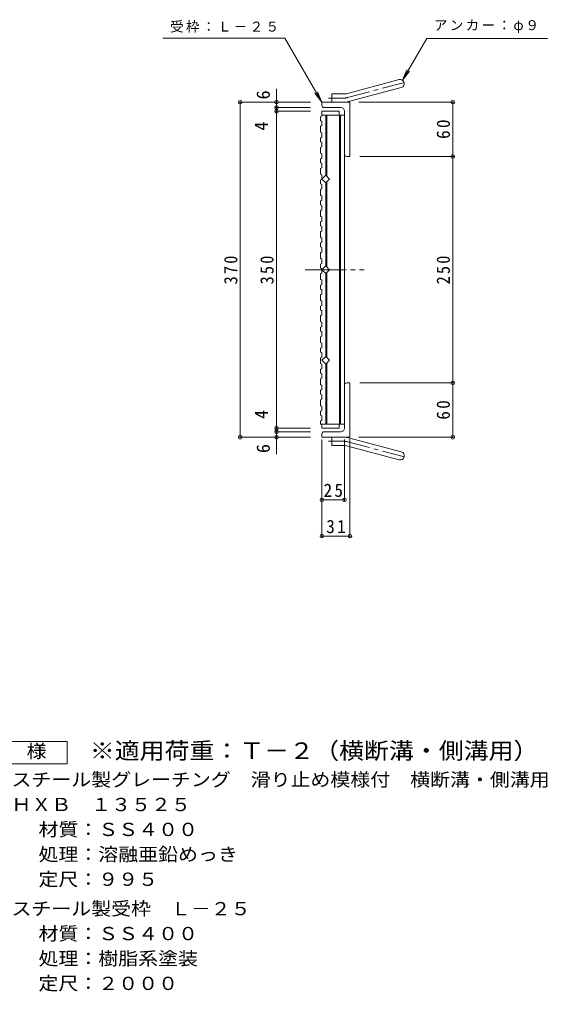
# Model space of a CAD drawing. Units: millimetres, scale not verified. Extents: x -860 to 876, y -685 to 640.
# Drawn here: x 294 to 876, y -560 to 514 of the extents above; entities that cross this region are included whole.
import ezdxf
from ezdxf.enums import TextEntityAlignment as Align

# ---------------------------------------------------------------- set-up
doc = ezdxf.new("R2010")
doc.units = ezdxf.units.MM
doc.header["$LTSCALE"] = 5
doc.header["$PDMODE"] = 32
doc.header["$PDSIZE"] = 4
doc.linetypes.add('CHAIN1', pattern=[8, 5, -1, 1, -1])
doc.linetypes.add('CHAIN2', pattern=[12, 9, -1, 1, -1])
for name, color, linetype, lineweight in [('A-1_ピット', 2, 'Continuous', 9), ('A-2_蓋', 3, 'Continuous', 9), ('A-4_寸法', 7, 'Continuous', 9), ('A-A', 3, 'Continuous', 9), ('F-5_F-5ﾚｲﾔ', 2, 'Continuous', 9)]:
    doc.layers.add(name, color=color, linetype=linetype, lineweight=lineweight)
doc.styles.add('ＭＳ ゴシック', font='')
doc.styles.get('ＭＳ ゴシック').set_extended_font_data('MS Gothic')

msp = doc.modelspace()

# ---------------------------------------------------------------- linework, layer by layer
at = {"layer": 'A-1_ピット'}
for p, q in [((654.445, 431.633), (712.636, 447.225)), ((638.301, 422.327), (638.301, 431.326)), ((652.116, 431.326), (638.301, 431.326)), ((656.774, 422.94), (714.965, 438.532)), ((627.301, 418.827), (627.301, 422.327)), ((658.301, 422.327), (627.301, 422.327)), ((658.301, 422.327), (658.301, 362.327)), ((648.301, 416.327), (629.801, 416.327)), ((652.301, 412.326), (652.301, 364.826)), ((654.801, 362.327), (658.301, 362.327)), ((652.301, 62.326), (652.301, 109.826)), ((654.801, 112.326), (658.301, 112.326)), ((658.301, 52.326), (658.301, 112.326)), ((627.301, 55.826), (627.301, 52.326)), ((648.301, 58.326), (629.801, 58.326)), ((658.301, 52.326), (627.301, 52.326)), ((638.301, 52.326), (638.301, 43.326)), ((652.116, 43.326), (638.301, 43.326)), ((654.445, 43.019), (712.636, 27.427)), ((656.774, 51.713), (714.965, 36.121))]:
    msp.add_line(p, q, dxfattribs=at)
at = {"layer": 'A-1_ピット', "linetype": 'CHAIN1'}
for p, q in [((655.61, 427.287), (720.776, 444.748)), ((652.116, 426.827), (634.496, 426.827)), ((652.116, 47.826), (634.496, 47.826)), ((655.61, 47.366), (720.776, 29.905))]:
    msp.add_line(p, q, dxfattribs=at)
at = {"layer": 'A-1_ピット'}
for centre, radius, start, end in [((713.801, 442.879), 4.5, 285.00014, 104.99991), ((652.116, 440.326), 9, 270, 285.00002), ((629.801, 418.827), 2.5, 180, 270), ((652.116, 440.326), 18, 270, 285), ((648.301, 412.326), 4, 0, 90), ((654.801, 364.826), 2.5, 180, 270), ((654.801, 109.826), 2.5, 90, 180), ((629.801, 55.826), 2.5, 90, 180), ((648.301, 62.326), 4, 270, 0), ((652.116, 34.326), 18, 75, 90), ((652.116, 34.326), 9, 74.99998, 90), ((713.801, 31.774), 4.5, 255.00009, 74.99986)]:
    msp.add_arc(centre, radius, start, end, dxfattribs=at)
at = {"layer": 'A-1_ピット', "linetype": 'CHAIN1'}
for centre, start, end in [((652.116, 440.326), 270, 284.99995), ((652.116, 34.326), 75.00005, 90)]:
    msp.add_arc(centre, 13.5, start, end, dxfattribs=at)
at = {"layer": 'A-2_蓋'}
for p, q in [((627.301, 412.327), (646.301, 412.327)), ((646.301, 407.826), (646.301, 412.327)), ((627.301, 407.826), (652.3, 407.826)), ((631.801, 407.826), (631.801, 341.312)), ((632.8, 407.826), (632.8, 340.312)), ((646.801, 407.826), (646.801, 66.826)), ((647.801, 407.826), (647.801, 66.826)), ((652.3, 407.826), (652.3, 66.826)), ((631.801, 333.341), (631.801, 241.312)), ((632.8, 334.341), (632.8, 240.312)), ((631.801, 141.312), (631.801, 233.341)), ((632.8, 140.312), (632.8, 234.341)), ((631.801, 66.826), (631.801, 133.341)), ((632.8, 66.826), (632.8, 134.341)), ((627.301, 66.826), (652.3, 66.826)), ((627.301, 66.826), (627.301, 62.326)), ((646.301, 66.826), (646.301, 62.326)), ((627.301, 62.326), (646.301, 62.326))]:
    msp.add_line(p, q, dxfattribs=at)
at = {"layer": 'A-2_蓋', "linetype": 'CHAIN2'}
msp.add_line((609.011, 237.326), (674.03, 237.326), dxfattribs=at)
at = {"layer": 'A-2_蓋'}
for points in [[(635.786, 337.327), (631.543, 333.084), (627.301, 337.327), (631.543, 341.569)], [(635.786, 237.327), (631.543, 233.084), (627.301, 237.327), (631.543, 241.569)], [(635.786, 137.327), (631.543, 133.084), (627.301, 137.327), (631.543, 141.569)]]:
    msp.add_lwpolyline(points, close=True, dxfattribs=at)
msp.add_lwpolyline([(627.301, 66.826), (625.8, 66.826), (625.8, 66.912)], dxfattribs=at)
at = {"layer": 'A-4_寸法'}
for p, q in [((451.865, 492.926), (586.54, 492.926)), ((627.301, 422.327), (586.54, 492.926)), ((716.394, 446.557), (743.039, 492.707)), ((743.039, 492.707), (876.354, 492.707)), ((716.394, 446.557), (721.177, 458.105)), ((716.394, 446.557), (724.003, 456.473)), ((577.3, 33.537), (577.3, 436.928)), ((627.301, 422.327), (619.691, 432.243)), ((627.301, 422.327), (622.517, 433.875)), ((614.8, 422.327), (535.801, 422.327)), ((537.3, 52.326), (537.3, 422.327)), ((668.116, 422.327), (773.301, 422.327)), ((771.801, 52.326), (771.801, 422.327)), ((614.8, 416.327), (575.801, 416.327)), ((614.8, 412.327), (575.801, 412.327)), ((669.301, 362.327), (773.301, 362.327)), ((669.301, 112.326), (773.301, 112.326)), ((614.8, 62.326), (575.801, 62.326)), ((614.8, 58.326), (575.801, 58.326)), ((614.8, 52.326), (535.801, 52.326)), ((627.301, 49.826), (627.301, -58.274)), ((652.3, 49.826), (652.3, -18.274)), ((658.301, 50.326), (658.301, -58.274)), ((668.116, 52.326), (773.301, 52.326)), ((627.301, -16.774), (652.3, -16.774)), ((627.301, -56.774), (658.301, -56.774))]:
    msp.add_line(p, q, dxfattribs=at)
for p in [(537.3, 422.327), (577.3, 422.327), (771.801, 422.327), (577.3, 416.327), (577.3, 412.327), (771.801, 362.327), (771.801, 112.326), (537.3, 52.326), (577.3, 62.326), (577.3, 58.326), (577.3, 52.326), (771.801, 52.326), (627.301, -16.774), (652.3, -16.774), (627.301, -56.774), (658.301, -56.774)]:
    msp.add_point(p, dxfattribs=at)
at = {"layer": 'A-A'}
for p, q in [((627.301, 412.327), (627.301, 406.683)), ((625.8, 406.172), (627.301, 406.683)), ((625.8, 395.629), (627.301, 396.14)), ((627.301, 388.57), (627.301, 383.457)), ((625.8, 382.946), (627.301, 383.457)), ((625.8, 372.402), (627.301, 372.914)), ((627.301, 365.344), (627.301, 360.23)), ((625.8, 359.719), (627.301, 360.23)), ((625.8, 349.176), (627.301, 349.687)), ((625.8, 336.493), (627.301, 337.004)), ((627.301, 342.117), (627.301, 337.004)), ((625.8, 325.949), (627.301, 326.461)), ((627.301, 331.574), (627.301, 326.461)), ((625.8, 313.266), (627.301, 313.778)), ((627.301, 318.891), (627.301, 313.778)), ((625.8, 302.723), (627.301, 303.235)), ((627.301, 308.348), (627.301, 303.235)), ((625.8, 290.04), (627.301, 290.551)), ((627.301, 295.664), (627.301, 290.551)), ((625.8, 279.497), (627.301, 280.008)), ((627.301, 285.121), (627.301, 280.008)), ((627.301, 272.438), (627.301, 267.325)), ((625.8, 266.814), (627.301, 267.325)), ((627.301, 261.895), (627.301, 256.782)), ((625.8, 256.27), (627.301, 256.782)), ((627.301, 249.212), (627.301, 244.098)), ((625.8, 243.587), (627.301, 244.098)), ((627.301, 238.668), (627.301, 233.555)), ((625.8, 233.044), (627.301, 233.555)), ((625.8, 233.044), (625.8, 226.496)), ((625.8, 226.496), (627.301, 225.985)), ((627.301, 225.985), (627.301, 220.872)), ((625.8, 220.361), (627.301, 220.872)), ((627.301, 215.442), (627.301, 210.329)), ((625.8, 209.817), (627.301, 210.329)), ((625.8, 197.134), (627.301, 197.646)), ((627.301, 202.759), (627.301, 197.646)), ((625.8, 186.591), (627.301, 187.102)), ((627.301, 192.215), (627.301, 187.102)), ((625.8, 173.908), (627.301, 174.419)), ((627.301, 179.532), (627.301, 174.419)), ((625.8, 163.364), (627.301, 163.876)), ((627.301, 168.989), (627.301, 163.876)), ((625.8, 150.681), (627.301, 151.193)), ((627.301, 156.306), (627.301, 151.193)), ((625.8, 140.138), (627.301, 140.65)), ((625.8, 140.138), (625.8, 133.591)), ((627.301, 145.763), (627.301, 140.65)), ((625.8, 133.591), (627.301, 133.079)), ((627.301, 133.079), (627.301, 127.966)), ((625.8, 127.455), (627.301, 127.966)), ((627.301, 122.536), (627.301, 117.423)), ((625.8, 116.912), (627.301, 117.423)), ((627.301, 109.853), (627.301, 104.74)), ((625.8, 104.228), (627.301, 104.74)), ((627.301, 99.31), (627.301, 94.197)), ((625.8, 93.685), (627.301, 94.197)), ((627.301, 86.627), (627.301, 81.513)), ((625.8, 81.002), (627.301, 81.513)), ((627.301, 76.083), (627.301, 70.97)), ((625.8, 70.459), (627.301, 70.97)), ((625.8, 70.459), (625.8, 66.912))]:
    msp.add_line(p, q, dxfattribs=at)
for points in [[(625.8, 406.172), (625.8, 401.764), (627.301, 401.253), (627.301, 396.14)], [(625.8, 395.629), (625.8, 389.081), (627.301, 388.57)], [(625.8, 382.946), (625.8, 378.538), (627.301, 378.027), (627.301, 372.914)], [(625.8, 372.402), (625.8, 365.855), (627.301, 365.344)], [(625.8, 359.719), (625.8, 355.312), (627.301, 354.8), (627.301, 349.687)], [(625.8, 349.176), (625.8, 342.629), (627.301, 342.117)], [(625.8, 336.493), (625.8, 332.085), (627.301, 331.574)], [(625.8, 325.949), (625.8, 319.402), (627.301, 318.891)], [(625.8, 313.266), (625.8, 308.859), (627.301, 308.348)], [(625.8, 302.723), (625.8, 296.176), (627.301, 295.664)], [(625.8, 290.04), (625.8, 285.633), (627.301, 285.121)], [(625.8, 279.497), (625.8, 272.949), (627.301, 272.438)], [(625.8, 266.814), (625.8, 262.406), (627.301, 261.895)], [(625.8, 256.27), (625.8, 249.723), (627.301, 249.212)], [(625.8, 243.587), (625.8, 239.18), (627.301, 238.668)], [(625.8, 220.361), (625.8, 215.953), (627.301, 215.442)], [(625.8, 209.817), (625.8, 203.27), (627.301, 202.759)], [(625.8, 197.134), (625.8, 192.727), (627.301, 192.215)], [(625.8, 186.591), (625.8, 180.044), (627.301, 179.532)], [(625.8, 173.908), (625.8, 169.5), (627.301, 168.989)], [(625.8, 163.364), (625.8, 156.817), (627.301, 156.306)], [(625.8, 150.681), (625.8, 146.274), (627.301, 145.763)], [(625.8, 127.455), (625.8, 123.048), (627.301, 122.536)], [(625.8, 116.912), (625.8, 110.364), (627.301, 109.853)], [(625.8, 104.228), (625.8, 99.821), (627.301, 99.31)], [(625.8, 93.685), (625.8, 87.138), (627.301, 86.627)], [(625.8, 81.002), (625.8, 76.595), (627.301, 76.083)]]:
    msp.add_lwpolyline(points, dxfattribs=at)
at = {"layer": 'F-5_F-5ﾚｲﾔ'}
msp.add_lwpolyline([(233.792, -308.47), (233.792, -283.47), (346.292, -283.47), (346.292, -308.47)], close=True, dxfattribs=at)

# ---------------------------------------------------------------- texts
at = {"layer": 'A-4_寸法', "color": 2, "style": 'ＭＳ ゴシック'}
for s, p in [('6', (574.301, 425.337)), ('4', (572.3, 390.809)), ('4', (572.3, 72.499)), ('6', (574.301, 34.852))]:
    msp.add_text(s, height=14.66, rotation=90, dxfattribs=at).set_placement(p, align=Align.BOTTOM_LEFT)
at = {"layer": 'A-4_寸法', "char_height": 11, "attachment_point": 7, "style": 'ＭＳ ゴシック'}
for s, insert in [('\\T1.17;受枠：Ｌ－２５', (459.896, 499.062)), ('\\T1.17;アンカー：φ９', (750.874, 498.843))]:
    msp.add_mtext(s, dxfattribs=dict(at, insert=insert))
at = {"layer": 'A-4_寸法', "color": 2, "char_height": 14.66, "attachment_point": 7, "rotation": 90, "style": 'ＭＳ ゴシック'}
for s, insert in [('\\T1.27;\\W0.95;60', (768.801, 381.702)), ('\\T1.27;\\W0.9;370', (534.301, 221.076)), ('\\T1.27;\\W0.9;350', (574.301, 221.076)), ('\\T1.27;\\W0.9;250', (768.801, 221.076)), ('\\T1.27;\\W0.95;60', (768.801, 71.701))]:
    msp.add_mtext(s, dxfattribs=dict(at, insert=insert))
at = {"layer": 'A-4_寸法', "color": 2, "char_height": 14.66, "attachment_point": 7, "style": 'ＭＳ ゴシック'}
for s, insert in [('\\T1.27;\\W0.95;25', (629.176, -13.774)), ('\\T1.27;\\W0.95;31', (632.176, -53.774))]:
    msp.add_mtext(s, dxfattribs=dict(at, insert=insert))
at = {"layer": 'F-5_F-5ﾚｲﾔ', "style": 'ＭＳ ゴシック', "width": 1.1}
for s, p in [('仕\u3000様', (257.542, -305.97)), ('スチール製グレーチング\u3000滑り止め模様付\u3000横断溝・側溝用', (284.837, -337.431)), ('ＨＸＢ\u3000１３５２５', (284.837, -364.931)), ('材質：ＳＳ４００', (314.693, -392.43)), ('処理：溶融亜鉛めっき', (314.693, -419.93)), ('定尺：９９５', (314.693, -447.431)), ('スチール製受枠\u3000Ｌ－２５', (284.837, -479.93)), ('材質：ＳＳ４００', (314.693, -507.43)), ('処理：樹脂系塗装', (314.693, -534.93)), ('定尺：２０００', (314.693, -562.43))]:
    msp.add_text(s, height=14.66, dxfattribs=at).set_placement(p, align=Align.BOTTOM_LEFT)
at = {"layer": 'F-5_F-5ﾚｲﾔ', "color": 3, "style": 'ＭＳ ゴシック', "width": 1.1}
msp.add_text('※適用荷重：Ｔ－２（横断溝・側溝用）', height=18.33, dxfattribs=at).set_placement((371.292, -308.47), align=Align.BOTTOM_LEFT)

doc.saveas('drawing.dxf')
